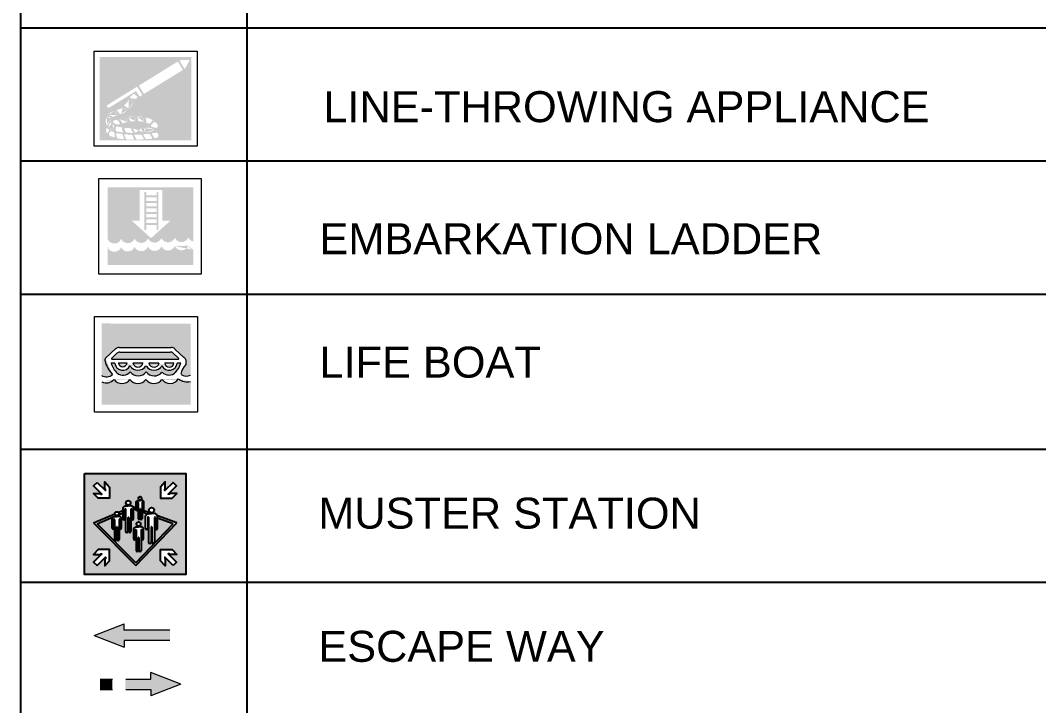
# Model space of a CAD drawing. Header units: millimetres. Extents: x 275 to 18701, y 84 to 132086.
# Drawn here: x 275 to 11748, y 16692 to 24415 of the extents above; entities that cross this region are included whole.
import ezdxf

# ---------------------------------------------------------------- set-up
doc = ezdxf.new("R2010")
doc.units = ezdxf.units.MM
doc.layers.add('LSA', color=74, linetype='Continuous')
doc.styles.add('arial', font='arial.ttf')

# ---------------------------------------------------------------- blocks, each defined once
blk = doc.blocks.new('MUSTER STATION')
at = {"layer": 'LSA'}
h = blk.add_hatch(color=256, dxfattribs=at)
h.dxf.hatch_style = 1
h.paths.add_polyline_path([(-1512, -98), (-91, -98), (-91, 1323), (-1512, 1323), (-1512, -98)], is_closed=False)
h.paths.add_polyline_path([(-221, 1147), (-335, 1031), (-320, 1031), (-320, 1040), (-216, 1040), (-283, 973), (-444, 973), (-444, 1130), (-378, 1202), (-378, 1102), (-384, 1102), (-384, 1081), (-268, 1196), (-221, 1147)], is_closed=False, flags=16)
h.paths.add_polyline_path([(-1219, 1081), (-1219, 1102), (-1226, 1102), (-1226, 1202), (-1160, 1130), (-1160, 973), (-1320, 973), (-1387, 1040), (-1284, 1040), (-1284, 1031), (-1269, 1031), (-1383, 1147), (-1336, 1196), (-1219, 1081)], is_closed=False, flags=16)
h.paths.add_polyline_path([(-384, 144), (-384, 123), (-378, 123), (-378, 23), (-444, 94), (-444, 252), (-283, 252), (-216, 185), (-320, 185), (-320, 194), (-335, 194), (-221, 78), (-268, 29), (-384, 144)], is_closed=False, flags=16)
h.paths.add_polyline_path([(-1383, 78), (-1269, 194), (-1284, 194), (-1284, 185), (-1387, 185), (-1320, 252), (-1160, 252), (-1160, 94), (-1226, 23), (-1226, 123), (-1219, 123), (-1219, 144), (-1336, 29), (-1383, 78)], is_closed=False, flags=16)
h.paths.add_polyline_path([(-708, 973, 1), (-754, 973, 1), (-708, 973, 1)], is_closed=False, flags=16)
h.paths.add_polyline_path([(-534, 806, 1), (-606, 806, 1), (-534, 806, 1)], is_closed=False, flags=16)
h.paths.add_polyline_path([(-864, 909, 1), (-929, 909, 1), (-864, 909, 1)], is_closed=False, flags=16)
edge = h.paths.add_edge_path(flags=16)
edge.add_line((-971, 803), (-971, 840))
edge.add_spline(control_points=[(-971, 840), (-969, 843), (-965, 850), (-954, 858), (-944, 866), (-936, 867), (-933, 867)], knot_values=[0, 0, 0, 0, 7.920777, 17.1125, 29.560055, 34.875342, 34.875342, 34.875342, 34.875342], degree=3, periodic=0)
edge.add_line((-933, 867), (-860, 867))
edge.add_spline(control_points=[(-860, 867), (-858, 867), (-850, 866), (-841, 860), (-834, 855), (-832, 853)], knot_values=[12.069085, 12.069085, 12.069085, 12.069085, 17.384371, 29.831926, 34.875342, 34.875342, 34.875342, 34.875342], degree=3, periodic=0)
edge.add_line((-832, 853), (-784, 835))
edge.add_line((-784, 835), (-784, 923))
edge.add_spline(control_points=[(-784, 923), (-783, 926), (-780, 931), (-772, 937), (-764, 942), (-759, 943), (-757, 943)], knot_values=[0, 0, 0, 0, 7.920777, 17.1125, 29.560055, 34.875342, 34.875342, 34.875342, 34.875342], degree=3, periodic=0)
edge.add_line((-757, 943), (-705, 943))
edge.add_spline(control_points=[(-705, 943), (-703, 943), (-697, 942), (-690, 937), (-682, 931), (-679, 926), (-678, 923)], knot_values=[0, 0, 0, 0, 5.315287, 17.762842, 26.954565, 34.875342, 34.875342, 34.875342, 34.875342], degree=3, periodic=0)
edge.add_line((-678, 923), (-678, 811))
edge.add_arc((-687, 811), 9.5, 180, 360, ccw=False)
edge.add_line((-697, 811), (-697, 909))
edge.add_arc((-700, 909), 3.59, 0, 180)
edge.add_line((-704, 909), (-704, 806))
edge.add_line((-704, 806), (-574, 758))
edge.add_line((-574, 758), (-529, 758))
edge.add_spline(control_points=[(-529, 758), (-526, 758), (-517, 757), (-505, 748), (-493, 739), (-488, 731), (-486, 728)], knot_values=[0, 0, 0, 0, 5.315287, 17.762842, 26.954565, 34.875342, 34.875342, 34.875342, 34.875342], degree=3, periodic=0)
edge.add_line((-486, 728), (-486, 726))
edge.add_line((-486, 726), (-215, 626))
edge.add_line((-215, 626), (-790, 29))
edge.add_line((-790, 29), (-1385, 627))
edge.add_line((-1385, 627), (-1086, 754))
edge.add_arc((-1058, 756), 28.9, 41.5647, 184.5506, ccw=False)
edge.add_line((-1036, 776), (-971, 803))
edge = h.paths.add_edge_path(flags=0)
edge.add_line((-822, 820), (-822, 683))
edge.add_arc((-836, 683), 13.3, 180, 360, ccw=False)
edge.add_line((-849, 683), (-849, 819))
edge.add_arc((-854, 819), 5.02, 0, 180)
edge.add_line((-859, 819), (-859, 507))
edge.add_arc((-875, 507), 16.2, 180, 360, ccw=False)
edge.add_line((-891, 507), (-891, 702))
edge.add_line((-891, 702), (-902, 702))
edge.add_line((-902, 702), (-902, 507))
edge.add_arc((-918, 507), 16.2, 180, 360, ccw=False)
edge.add_line((-934, 507), (-934, 787))
edge.add_line((-934, 787), (-944, 783))
edge.add_line((-944, 783), (-944, 683))
edge.add_arc((-958, 683), 13.3, 180, 360, ccw=False)
edge.add_line((-971, 683), (-971, 771))
edge.add_line((-971, 771), (-1031, 745))
edge.add_arc((-1058, 756), 28.9, 249.8979, 337.0806, ccw=False)
edge.add_line((-1068, 729), (-1094, 718))
edge.add_spline(control_points=[(-1094, 718), (-1093, 718), (-1091, 718), (-1090, 718)], knot_values=[32.197245, 32.197245, 32.197245, 32.197245, 34.875342, 34.875342, 34.875342, 34.875342], degree=3, periodic=0)
edge.add_line((-1090, 718), (-1025, 718))
edge.add_spline(control_points=[(-1025, 718), (-1023, 718), (-1015, 717), (-1006, 711), (-996, 703), (-992, 697), (-991, 694)], knot_values=[0, 0, 0, 0, 5.315287, 17.762842, 26.954565, 34.875342, 34.875342, 34.875342, 34.875342], degree=3, periodic=0)
edge.add_line((-991, 694), (-991, 553))
edge.add_arc((-1003, 553), 12, 180, 360, ccw=False)
edge.add_line((-1015, 553), (-1015, 675))
edge.add_arc((-1019, 675), 4.51, 0, 180)
edge.add_line((-1024, 675), (-1024, 395))
edge.add_arc((-1038, 395), 14.5, 180, 360, ccw=False)
edge.add_line((-1053, 395), (-1053, 570))
edge.add_line((-1053, 570), (-1062, 570))
edge.add_line((-1062, 570), (-1062, 395))
edge.add_arc((-1077, 395), 14.5, 180, 360, ccw=False)
edge.add_line((-1091, 395), (-1091, 675))
edge.add_arc((-1096, 675), 4.51, 0, 180)
edge.add_line((-1101, 675), (-1101, 553))
edge.add_arc((-1112, 553), 12, 180, 360, ccw=False)
edge.add_line((-1124, 553), (-1124, 694))
edge.add_spline(control_points=[(-1124, 694), (-1123, 697), (-1119, 703), (-1113, 708), (-1109, 711), (-1108, 712)], knot_values=[0, 0, 0, 0, 7.920777, 17.1125, 19.83814, 19.83814, 19.83814, 19.83814], degree=3, periodic=0)
edge.add_line((-1108, 712), (-1336, 612))
edge.add_line((-1336, 612), (-790, 67))
edge.add_line((-790, 67), (-266, 612))
edge.add_line((-266, 612), (-486, 694))
edge.add_line((-486, 694), (-486, 551))
edge.add_arc((-501, 551), 14.9, 180, 360, ccw=False)
edge.add_line((-516, 551), (-516, 704))
edge.add_arc((-522, 704), 5.64, 0, 180)
edge.add_line((-527, 704), (-527, 354))
edge.add_arc((-545, 354), 18.2, 180, 360, ccw=False)
edge.add_line((-564, 354), (-564, 573))
edge.add_line((-564, 573), (-576, 573))
edge.add_line((-576, 573), (-576, 354))
edge.add_arc((-594, 354), 18.2, 180, 360, ccw=False)
edge.add_line((-612, 354), (-612, 704))
edge.add_arc((-618, 704), 5.64, 0, 180)
edge.add_line((-623, 704), (-623, 551))
edge.add_arc((-638, 551), 14.9, 180, 360, ccw=False)
edge.add_line((-653, 551), (-653, 728))
edge.add_spline(control_points=[(-653, 728), (-651, 731), (-647, 739), (-639, 745), (-634, 749), (-633, 749)], knot_values=[0, 0, 0, 0, 7.920777, 17.1125, 19.171372, 19.171372, 19.171372, 19.171372], degree=3, periodic=0)
edge.add_line((-633, 749), (-704, 776))
edge.add_line((-704, 776), (-704, 686))
edge.add_arc((-715, 686), 11.6, 180, 360, ccw=False)
edge.add_line((-727, 686), (-727, 825))
edge.add_line((-727, 825), (-735, 825))
edge.add_line((-735, 825), (-735, 686))
edge.add_arc((-746, 686), 11.6, 180, 360, ccw=False)
edge.add_line((-758, 686), (-758, 796))
edge.add_line((-758, 796), (-822, 820))
edge = h.paths.add_edge_path(flags=0)
edge.add_arc((-809, 404), 12.2, 180, 360, ccw=False)
edge.add_line((-821, 404), (-821, 548))
edge.add_spline(control_points=[(-821, 548), (-819, 551), (-816, 558), (-806, 566), (-796, 572), (-788, 573), (-786, 573)], knot_values=[0, 0, 0, 0, 7.920777, 17.1125, 29.560055, 34.875342, 34.875342, 34.875342, 34.875342], degree=3, periodic=0)
edge.add_line((-786, 573), (-719, 573))
edge.add_spline(control_points=[(-719, 573), (-717, 573), (-709, 572), (-700, 566), (-690, 558), (-686, 551), (-684, 548)], knot_values=[0, 0, 0, 0, 5.315287, 17.762842, 26.954565, 34.875342, 34.875342, 34.875342, 34.875342], degree=3, periodic=0)
edge.add_line((-684, 548), (-684, 404))
edge.add_arc((-696, 404), 12.2, 180, 360, ccw=False)
edge.add_line((-709, 404), (-709, 529))
edge.add_arc((-713, 529), 4.62, 0, 180)
edge.add_line((-718, 529), (-718, 242))
edge.add_arc((-733, 242), 14.9, 180, 360, ccw=False)
edge.add_line((-748, 242), (-748, 422))
edge.add_line((-748, 422), (-758, 422))
edge.add_line((-758, 422), (-758, 242))
edge.add_arc((-772, 242), 14.9, 180, 360, ccw=False)
edge.add_line((-787, 242), (-787, 529))
edge.add_arc((-792, 529), 4.62, 0, 180)
edge.add_line((-797, 529), (-797, 404))
h.paths.add_polyline_path([(-723, 612, 1), (-782, 612, 1), (-723, 612, 1)], is_closed=False, flags=0)
edge = h.paths.add_edge_path(flags=0)
edge.add_arc((-761, 909), 3.59, 360, 180, ccw=False)
edge.add_line((-758, 909), (-758, 686))
edge.add_arc((-746, 686), 11.6, 180, 0)
edge.add_line((-735, 686), (-735, 825))
edge.add_line((-735, 825), (-727, 825))
edge.add_line((-727, 825), (-727, 686))
edge.add_arc((-715, 686), 11.6, 180, 0)
edge.add_line((-704, 686), (-704, 776))
edge.add_line((-704, 776), (-633, 749))
edge.add_spline(control_points=[(-633, 749), (-634, 749), (-639, 745), (-647, 739), (-651, 731), (-653, 728)], knot_values=[0, 0, 0, 0, 2.058872, 11.250595, 19.171372, 19.171372, 19.171372, 19.171372], degree=3, periodic=0)
edge.add_line((-653, 728), (-653, 551))
edge.add_arc((-638, 551), 14.9, 180, 0)
edge.add_line((-623, 551), (-623, 704))
edge.add_arc((-618, 704), 5.64, 360, 180, ccw=False)
edge.add_line((-612, 704), (-612, 354))
edge.add_arc((-594, 354), 18.2, 180, 0)
edge.add_line((-576, 354), (-576, 573))
edge.add_line((-576, 573), (-564, 573))
edge.add_line((-564, 573), (-564, 354))
edge.add_arc((-545, 354), 18.2, 180, 0)
edge.add_line((-527, 354), (-527, 704))
edge.add_arc((-522, 704), 5.64, 360, 180, ccw=False)
edge.add_line((-516, 704), (-516, 551))
edge.add_arc((-501, 551), 14.9, 180, 0)
edge.add_line((-486, 551), (-486, 694))
edge.add_line((-486, 694), (-266, 612))
edge.add_line((-266, 612), (-790, 67))
edge.add_line((-790, 67), (-1336, 612))
edge.add_line((-1336, 612), (-1108, 712))
edge.add_spline(control_points=[(-1108, 712), (-1104, 714), (-1100, 717), (-1095, 718), (-1094, 718)], knot_values=[19.83814, 19.83814, 19.83814, 19.83814, 29.560055, 32.197245, 32.197245, 32.197245, 32.197245], degree=3, periodic=0)
edge.add_line((-1094, 718), (-1068, 729))
edge.add_arc((-1058, 756), 28.9, 337.0806, 249.8979, ccw=False)
edge.add_line((-1031, 745), (-971, 771))
edge.add_line((-971, 771), (-971, 683))
edge.add_arc((-958, 683), 13.3, 180, 0)
edge.add_line((-944, 683), (-944, 819))
edge.add_arc((-939, 819), 5.02, 360, 180, ccw=False)
edge.add_line((-934, 819), (-934, 507))
edge.add_arc((-918, 507), 16.2, 180, 0)
edge.add_line((-902, 507), (-902, 702))
edge.add_line((-902, 702), (-891, 702))
edge.add_line((-891, 702), (-891, 507))
edge.add_arc((-875, 507), 16.2, 180, 0)
edge.add_line((-859, 507), (-859, 819))
edge.add_arc((-854, 819), 5.02, 360, 180, ccw=False)
edge.add_line((-849, 819), (-849, 683))
edge.add_arc((-836, 683), 13.3, 180, 0)
edge.add_line((-822, 683), (-822, 820))
edge.add_line((-822, 820), (-774, 802))
edge.add_arc((-774, 811), 9.5, 274.3972, 360)
edge.add_line((-765, 811), (-765, 909))
h = blk.add_hatch(color=7, dxfattribs=at)
h.dxf.hatch_style = 1
h.paths.add_polyline_path([(-758, 826), (-758, 909, 1), (-765, 909), (-765, 828), (-758, 826)], is_closed=False)
h = blk.add_hatch(color=256, dxfattribs=at)
h.dxf.hatch_style = 1
edge = h.paths.add_edge_path()
edge.add_arc((-958, 683), 13.3, 180, 360, ccw=False)
edge.add_line((-971, 683), (-971, 771))
edge.add_line((-971, 771), (-1031, 745))
edge.add_arc((-1058, 756), 28.9, 249.8979, 337.0806, ccw=False)
edge.add_line((-1068, 729), (-1094, 718))
edge.add_spline(control_points=[(-1094, 718), (-1093, 718), (-1091, 718), (-1090, 718)], knot_values=[32.197245, 32.197245, 32.197245, 32.197245, 34.875342, 34.875342, 34.875342, 34.875342], degree=3, periodic=0)
edge.add_line((-1090, 718), (-1025, 718))
edge.add_spline(control_points=[(-1025, 718), (-1023, 718), (-1015, 717), (-1006, 711), (-996, 703), (-992, 697), (-991, 694)], knot_values=[0, 0, 0, 0, 5.315287, 17.762842, 26.954565, 34.875342, 34.875342, 34.875342, 34.875342], degree=3, periodic=0)
edge.add_line((-991, 694), (-991, 553))
edge.add_arc((-1003, 553), 12, 180, 360, ccw=False)
edge.add_line((-1015, 553), (-1015, 675))
edge.add_arc((-1019, 675), 4.51, 0, 180)
edge.add_line((-1024, 675), (-1024, 395))
edge.add_arc((-1038, 395), 14.5, 180, 360, ccw=False)
edge.add_line((-1053, 395), (-1053, 570))
edge.add_line((-1053, 570), (-1062, 570))
edge.add_line((-1062, 570), (-1062, 395))
edge.add_arc((-1077, 395), 14.5, 180, 360, ccw=False)
edge.add_line((-1091, 395), (-1091, 675))
edge.add_arc((-1096, 675), 4.51, 0, 180)
edge.add_line((-1101, 675), (-1101, 553))
edge.add_arc((-1112, 553), 12, 180, 360, ccw=False)
edge.add_line((-1124, 553), (-1124, 694))
edge.add_spline(control_points=[(-1124, 694), (-1123, 697), (-1119, 703), (-1113, 708), (-1109, 711), (-1108, 712)], knot_values=[0, 0, 0, 0, 7.920777, 17.1125, 19.83814, 19.83814, 19.83814, 19.83814], degree=3, periodic=0)
edge.add_line((-1108, 712), (-1336, 612))
edge.add_line((-1336, 612), (-790, 67))
edge.add_line((-790, 67), (-266, 612))
edge.add_line((-266, 612), (-486, 694))
edge.add_line((-486, 694), (-486, 551))
edge.add_arc((-501, 551), 14.9, 180, 360, ccw=False)
edge.add_line((-516, 551), (-516, 704))
edge.add_arc((-522, 704), 5.64, 0, 180)
edge.add_line((-527, 704), (-527, 354))
edge.add_arc((-545, 354), 18.2, 180, 360, ccw=False)
edge.add_line((-564, 354), (-564, 573))
edge.add_line((-564, 573), (-576, 573))
edge.add_line((-576, 573), (-576, 354))
edge.add_arc((-594, 354), 18.2, 180, 360, ccw=False)
edge.add_line((-612, 354), (-612, 704))
edge.add_arc((-618, 704), 5.64, 0, 180)
edge.add_line((-623, 704), (-623, 551))
edge.add_arc((-638, 551), 14.9, 180, 360, ccw=False)
edge.add_line((-653, 551), (-653, 728))
edge.add_spline(control_points=[(-653, 728), (-651, 731), (-647, 739), (-639, 745), (-634, 749), (-633, 749)], knot_values=[0, 0, 0, 0, 7.920777, 17.1125, 19.171372, 19.171372, 19.171372, 19.171372], degree=3, periodic=0)
edge.add_line((-633, 749), (-704, 776))
edge.add_line((-704, 776), (-704, 686))
edge.add_arc((-715, 686), 11.6, 180, 360, ccw=False)
edge.add_line((-727, 686), (-727, 825))
edge.add_line((-727, 825), (-735, 825))
edge.add_line((-735, 825), (-735, 686))
edge.add_arc((-746, 686), 11.6, 180, 360, ccw=False)
edge.add_line((-758, 686), (-758, 796))
edge.add_line((-758, 796), (-774, 802))
edge.add_arc((-774, 811), 9.5, 224.5352, 274.3972, ccw=False)
edge.add_line((-781, 805), (-822, 820))
edge.add_line((-822, 820), (-822, 683))
edge.add_arc((-836, 683), 13.3, 180, 360, ccw=False)
edge.add_line((-849, 683), (-849, 819))
edge.add_arc((-854, 819), 5.02, 0, 180)
edge.add_line((-859, 819), (-859, 507))
edge.add_arc((-875, 507), 16.2, 180, 360, ccw=False)
edge.add_line((-891, 507), (-891, 702))
edge.add_line((-891, 702), (-902, 702))
edge.add_line((-902, 702), (-902, 507))
edge.add_arc((-918, 507), 16.2, 180, 360, ccw=False)
edge.add_line((-934, 507), (-934, 787))
edge.add_line((-934, 787), (-944, 783))
edge.add_line((-944, 783), (-944, 683))
edge = h.paths.add_edge_path(flags=16)
edge.add_line((-797, 529), (-797, 404))
edge.add_arc((-809, 404), 12.2, 180, 360, ccw=False)
edge.add_line((-821, 404), (-821, 548))
edge.add_spline(control_points=[(-821, 548), (-819, 551), (-816, 558), (-806, 566), (-796, 572), (-788, 573), (-786, 573)], knot_values=[0, 0, 0, 0, 7.920777, 17.1125, 29.560055, 34.875342, 34.875342, 34.875342, 34.875342], degree=3, periodic=0)
edge.add_line((-786, 573), (-719, 573))
edge.add_spline(control_points=[(-719, 573), (-717, 573), (-709, 572), (-700, 566), (-690, 558), (-686, 551), (-684, 548)], knot_values=[0, 0, 0, 0, 5.315287, 17.762842, 26.954565, 34.875342, 34.875342, 34.875342, 34.875342], degree=3, periodic=0)
edge.add_line((-684, 548), (-684, 404))
edge.add_arc((-696, 404), 12.2, 180, 360, ccw=False)
edge.add_line((-709, 404), (-709, 529))
edge.add_arc((-713, 529), 4.62, 0, 180)
edge.add_line((-718, 529), (-718, 242))
edge.add_arc((-733, 242), 14.9, 180, 360, ccw=False)
edge.add_line((-748, 242), (-748, 422))
edge.add_line((-748, 422), (-758, 422))
edge.add_line((-758, 422), (-758, 242))
edge.add_arc((-772, 242), 14.9, 180, 360, ccw=False)
edge.add_line((-787, 242), (-787, 529))
edge.add_arc((-792, 529), 4.62, 0, 180)
h.paths.add_polyline_path([(-723, 612, 1), (-782, 612, 1), (-723, 612, 1)], is_closed=False, flags=16)
h = blk.add_hatch(color=7, dxfattribs=at)
h.dxf.hatch_style = 1
h.paths.add_polyline_path([(-944, 819), (-944, 815), (-934, 819), (-934, 819, 1), (-944, 819)], is_closed=False)
at = {"layer": 'LSA', "color": 7}
for p, q in [((-933, 867), (-897, 867)), ((-860, 867), (-897, 867)), ((-784, 811), (-784, 923)), ((-765, 909), (-765, 811)), ((-758, 909), (-758, 686)), ((-757, 943), (-731, 943)), ((-705, 943), (-731, 943)), ((-704, 909), (-704, 686)), ((-697, 909), (-697, 811)), ((-678, 811), (-678, 923)), ((-1385, 627), (-1086, 754)), ((-1094, 718), (-1068, 729)), ((-1090, 718), (-1058, 718)), ((-1025, 718), (-1058, 718)), ((-1036, 776), (-971, 803)), ((-1031, 745), (-971, 771)), ((-971, 683), (-971, 840)), ((-944, 819), (-944, 683)), ((-944, 815), (-934, 819)), ((-944, 783), (-934, 787)), ((-934, 819), (-934, 507)), ((-859, 819), (-859, 507)), ((-849, 819), (-849, 683)), ((-784, 835), (-832, 853)), ((-822, 683), (-822, 840)), ((-758, 796), (-822, 820)), ((-758, 826), (-765, 828)), ((-735, 825), (-735, 686)), ((-735, 825), (-731, 825)), ((-727, 825), (-731, 825)), ((-727, 825), (-727, 686)), ((-574, 758), (-704, 806)), ((-633, 749), (-704, 776)), ((-653, 551), (-653, 728)), ((-611, 758), (-570, 758)), ((-529, 758), (-570, 758)), ((-486, 551), (-486, 728)), ((-215, 626), (-486, 726)), ((-1385, 627), (-790, 29)), ((-1336, 612), (-1108, 712)), ((-1124, 553), (-1124, 694)), ((-1101, 675), (-1101, 553)), ((-1091, 675), (-1091, 395)), ((-1024, 675), (-1024, 395)), ((-1015, 675), (-1015, 553)), ((-991, 553), (-991, 694)), ((-902, 702), (-902, 507)), ((-902, 702), (-897, 702)), ((-891, 702), (-897, 702)), ((-891, 702), (-891, 507)), ((-790, 29), (-215, 626)), ((-790, 67), (-266, 612)), ((-786, 573), (-753, 573)), ((-719, 573), (-753, 573)), ((-623, 704), (-623, 551)), ((-612, 704), (-612, 354)), ((-576, 573), (-576, 354)), ((-576, 573), (-570, 573)), ((-564, 573), (-570, 573)), ((-564, 573), (-564, 354)), ((-527, 704), (-527, 354)), ((-516, 704), (-516, 551)), ((-266, 612), (-486, 694)), ((-1062, 570), (-1062, 395)), ((-1062, 570), (-1058, 570)), ((-1053, 570), (-1058, 570)), ((-1053, 570), (-1053, 395)), ((-821, 404), (-821, 548)), ((-797, 529), (-797, 404)), ((-787, 529), (-787, 242)), ((-718, 529), (-718, 242)), ((-709, 529), (-709, 404)), ((-684, 404), (-684, 548)), ((-758, 422), (-758, 242)), ((-758, 422), (-753, 422)), ((-748, 422), (-753, 422)), ((-748, 422), (-748, 242))]:
    blk.add_line(p, q, dxfattribs=at)
for points in [[(-1512, 1323), (-91, 1323), (-91, -98), (-1512, -98)], [(-1336, 1196), (-1219, 1081), (-1219, 1102), (-1226, 1102), (-1226, 1202), (-1160, 1130), (-1160, 973), (-1320, 973), (-1387, 1040), (-1284, 1040), (-1284, 1031), (-1269, 1031), (-1383, 1147)], [(-268, 1196), (-384, 1081), (-384, 1102), (-378, 1102), (-378, 1202), (-444, 1130), (-444, 973), (-283, 973), (-216, 1040), (-320, 1040), (-320, 1031), (-335, 1031), (-221, 1147)], [(-1336, 29), (-1219, 144), (-1219, 123), (-1226, 123), (-1226, 23), (-1160, 94), (-1160, 252), (-1320, 252), (-1387, 185), (-1284, 185), (-1284, 194), (-1269, 194), (-1383, 78)], [(-268, 29), (-384, 144), (-384, 123), (-378, 123), (-378, 23), (-444, 94), (-444, 252), (-283, 252), (-216, 185), (-320, 185), (-320, 194), (-335, 194), (-221, 78)]]:
    blk.add_lwpolyline(points, close=True, dxfattribs=at)
blk.add_lwpolyline([(-790, 67), (-1336, 612)], dxfattribs=at)
for centre, radius in [((-897, 909), 32.2), ((-731, 973), 23), ((-1058, 756), 28.9), ((-570, 806), 36.1), ((-753, 612), 29.6)]:
    blk.add_circle(centre, radius, dxfattribs=at)
for centre, radius, start, end in [((-761, 909), 3.59, 0, 180), ((-700, 909), 3.59, 0, 180), ((-939, 819), 5.02, 0, 180), ((-854, 819), 5.02, 0, 180), ((-774, 811), 9.5, 180, 0), ((-687, 811), 9.5, 180, 0), ((-1096, 675), 4.51, 0, 180), ((-1019, 675), 4.51, 0, 180), ((-958, 683), 13.3, 180, 0), ((-836, 683), 13.3, 180, 0), ((-746, 686), 11.6, 180, 0), ((-715, 686), 11.6, 180, 0), ((-618, 704), 5.64, 0, 180), ((-522, 704), 5.64, 0, 180), ((-1112, 553), 12, 180, 0), ((-1003, 553), 12, 180, 0), ((-918, 507), 16.2, 180, 0), ((-875, 507), 16.2, 180, 0), ((-792, 529), 4.62, 0, 180), ((-713, 529), 4.62, 0, 180), ((-638, 551), 14.9, 180, 0), ((-501, 551), 14.9, 180, 0), ((-1077, 395), 14.5, 180, 0), ((-1038, 395), 14.5, 180, 0), ((-809, 404), 12.2, 180, 0), ((-696, 404), 12.2, 180, 0), ((-594, 354), 18.2, 180, 0), ((-545, 354), 18.2, 180, 0), ((-772, 242), 14.9, 180, 0), ((-733, 242), 14.9, 180, 0)]:
    blk.add_arc(centre, radius, start, end, dxfattribs=at)
for points in [[(-971, 840), (-969, 843), (-965, 850), (-954, 858), (-944, 866), (-936, 867), (-933, 867)], [(-822, 840), (-824, 843), (-828, 850), (-839, 858), (-850, 866), (-858, 867), (-860, 867)], [(-784, 923), (-783, 926), (-780, 931), (-772, 937), (-764, 942), (-759, 943), (-757, 943)], [(-678, 923), (-679, 926), (-682, 931), (-690, 937), (-697, 942), (-703, 943), (-705, 943)], [(-1124, 694), (-1123, 697), (-1119, 703), (-1109, 711), (-1100, 717), (-1093, 718), (-1090, 718)], [(-991, 694), (-992, 697), (-996, 703), (-1006, 711), (-1015, 717), (-1023, 718), (-1025, 718)], [(-653, 728), (-651, 731), (-647, 739), (-635, 748), (-623, 757), (-613, 758), (-611, 758)], [(-486, 728), (-488, 731), (-493, 739), (-505, 748), (-517, 757), (-526, 758), (-529, 758)], [(-821, 548), (-819, 551), (-816, 558), (-806, 566), (-796, 572), (-788, 573), (-786, 573)], [(-684, 548), (-686, 551), (-690, 558), (-700, 566), (-709, 572), (-717, 573), (-719, 573)]]:
    blk.add_open_spline(points, degree=3, knots=[0, 0, 0, 0, 7.920777, 17.1125, 29.560055, 34.875342, 34.875342, 34.875342, 34.875342], dxfattribs=at)
blk = doc.blocks.new('ESCAPE ROUTE')
at = {"layer": 'LSA'}
blk.add_hatch(color=256, dxfattribs=at).paths.add_polyline_path([(-412, 92.8), (-412, 152.1), (-682.6, 46.4), (-412, -59.3), (-412, 0), (-0.9, 0), (-0.9, 92.8), (-412, 92.8)])
at = {"lineweight": 5}
for p, q in [((-682.6, 46.4), (-412, 152.1)), ((-682.6, 46.4), (-412, -59.3)), ((-412, 0), (-412, -59.3))]:
    blk.add_line(p, q, dxfattribs=at)
at = {"color": 7, "lineweight": 5}
blk.add_line((-412, 92.8), (-412, 152.1), dxfattribs=at)
at = {"layer": 'LSA', "color": 7, "lineweight": 5}
for p, q in [((-0.9, 92.8), (-412, 92.8)), ((-0.9, 0), (-412, 0))]:
    blk.add_line(p, q, dxfattribs=at)
blk = doc.blocks.new('secescape')
at = {"layer": 'LSA'}
for points in [[(139, 116), (139, 0), (0, 0), (0, 116), (139, 116)], [(570, 116), (570, 191), (909, 58), (570, -74), (570, 0), (285, 0), (285, 116), (570, 116)]]:
    blk.add_hatch(color=256, dxfattribs=at).paths.add_polyline_path(points, is_closed=False)
at = {"color": 7, "lineweight": 5}
blk.add_line((570, 116), (570, 191), dxfattribs=at)
at = {"lineweight": 5}
for p, q in [((909, 58), (570, 191)), ((909, 58), (570, -74)), ((570, 0), (570, -74))]:
    blk.add_line(p, q, dxfattribs=at)
at = {"layer": 'LSA', "color": 7, "lineweight": 5}
for p, q in [((0, 116), (139, 116)), ((289, 116), (570, 116)), ((0, 0), (139, 0)), ((289, 0), (570, 0))]:
    blk.add_line(p, q, dxfattribs=at)
blk = doc.blocks.new('rhej')
at = {"layer": 'LSA', "lineweight": 5}
h = blk.add_hatch(color=256, dxfattribs=at)
h.paths.add_polyline_path([(1734, 1520), (-261, 1520), (-261, -300), (1734, -300), (1734, 1520)])
edge = h.paths.add_edge_path(flags=16)
edge.add_ellipse((706, 728), major_axis=(0, -11), ratio=1, start_angle=-58.271, end_angle=31.729, ccw=False)
edge.add_line((697, 722), (596, 886))
edge.add_ellipse((605, 891), major_axis=(0, -11), ratio=1, start_angle=211.729, end_angle=301.729, ccw=False)
edge.add_line((600, 901), (1430, 1414))
edge.add_ellipse((1436, 1405), major_axis=(0, 11), ratio=1, start_angle=-58.271, end_angle=31.729, ccw=False)
edge.add_line((1445, 1411), (1546, 1248))
edge.add_ellipse((1536, 1242), major_axis=(0, 12), ratio=1, start_angle=211.729, end_angle=301.729, ccw=False)
edge.add_line((1542, 1232), (712, 719))
h.paths.add_polyline_path([(984, 73), (1008, 14), (995, -9), (978, -30), (853, 2), (857, 29), (892, 69), (926, 109), (984, 73)], flags=16)
edge = h.paths.add_edge_path(flags=16)
edge.add_line((895, 137), (859, 102))
edge.add_line((859, 102), (831, 62))
edge.add_line((831, 62), (792, 79))
edge.add_line((792, 79), (749, 86))
edge.add_ellipse((532, 116), major_axis=(0, -219), ratio=1, start_angle=82.0342, end_angle=111.4737)
edge.add_line((736, 196), (821, 182))
edge.add_line((821, 182), (895, 137))
edge = h.paths.add_edge_path(flags=16)
edge.add_line((657, 685), (618, 661))
edge.add_ellipse((611, 671), major_axis=(0, -12), ratio=1, start_angle=-63.1806, end_angle=31.729, ccw=False)
edge.add_line((601, 666), (537, 768))
edge.add_ellipse((528, 762), major_axis=(0, 11), ratio=1, start_angle=301.7709, end_angle=391.729)
edge.add_line((522, 772), (-64, 409))
edge.add_ellipse((-59, 453), major_axis=(0, -44.5), ratio=1, start_angle=250.33, end_angle=353.1281, ccw=False)
edge.add_line((-101, 468), (544, 867))
edge.add_ellipse((550, 857), major_axis=(0, 12), ratio=1, start_angle=-58.271, end_angle=31.729, ccw=False)
edge.add_line((560, 863), (660, 701))
edge.add_ellipse((650, 695), major_axis=(0, 12), ratio=1, start_angle=211.729, end_angle=301.729, ccw=False)
edge = h.paths.add_edge_path(flags=16)
edge.add_line((1582, 1271), (1482, 1432))
edge.add_ellipse((1492, 1438), major_axis=(0, -12), ratio=1, start_angle=181.729, end_angle=301.729, ccw=False)
edge.add_line((1492, 1450), (1681, 1456))
edge.add_ellipse((1682, 1444), major_axis=(0, 12), ratio=1, start_angle=-118.271, end_angle=1.729, ccw=False)
edge.add_line((1692, 1438), (1602, 1271))
edge.add_ellipse((1592, 1277), major_axis=(0, -12), ratio=1, start_angle=-58.271, end_angle=61.729, ccw=False)
edge = h.paths.add_edge_path(flags=16)
edge.add_ellipse((759, 160), major_axis=(0, -283), ratio=1, start_angle=-1.3879, end_angle=39.2458, ccw=False)
edge.add_ellipse((781, -52), major_axis=(0, -76), ratio=1, start_angle=255.0085, end_angle=337.9475, ccw=False)
edge.add_line((708, -33), (807, -20))
edge.add_line((807, -20), (938, -59))
edge = h.paths.add_edge_path(flags=16)
edge.add_ellipse((529, 130), major_axis=(0, 174), ratio=1, start_angle=261.6133, end_angle=294.8582, ccw=False)
edge.add_ellipse((389, -1789), major_axis=(0, 1919), ratio=1, start_angle=350.6414, end_angle=354.5294)
edge.add_ellipse((388, 137), major_axis=(0, -185), ratio=1, start_angle=85.0602, end_angle=117.6074)
edge.add_ellipse((594, 38), major_axis=(0, 190), ratio=1, start_angle=-29.4347, end_angle=12.7199, ccw=False)
edge = h.paths.add_edge_path(flags=16)
edge.add_ellipse((982, -146), major_axis=(0, 15.9), ratio=1, start_angle=320.9405, end_angle=365.6599)
edge.add_line((980, -131), (888, -141))
edge.add_line((888, -141), (879, -145))
edge.add_line((879, -145), (874, -157))
edge.add_line((874, -157), (928, -245))
edge.add_ellipse((955, -173), major_axis=(0, -76.3), ratio=1, start_angle=338.9947, end_angle=399.3197)
edge.add_ellipse((946, -189), major_axis=(0, -71.4), ratio=1, start_angle=52.7657, end_angle=122.336)
edge.add_ellipse((946, -189), major_axis=(0, 71.4), ratio=1, start_angle=302.336, end_angle=320.4928)
edge = h.paths.add_edge_path(flags=16)
edge.add_line((553, 626), (517, 605))
edge.add_line((517, 605), (416, 619))
edge.add_ellipse((419, 640), major_axis=(0, -20.9), ratio=1, start_angle=213.1428, end_angle=351.9563, ccw=False)
edge.add_line((408, 657), (471, 708))
edge.add_ellipse((484, 692), major_axis=(0, 20.9), ratio=1, start_angle=-42.8968, end_angle=39.1482, ccw=False)
edge.add_line((498, 707), (553, 657))
edge.add_ellipse((539, 641), major_axis=(0, 20.9), ratio=1, start_angle=225, end_angle=317.1032, ccw=False)
edge = h.paths.add_edge_path(flags=16)
edge.add_ellipse((104, 706), major_axis=(0, -412), ratio=1, start_angle=39.0744, end_angle=67.2036, ccw=False)
edge.add_ellipse((176, 228), major_axis=(0, 246), ratio=1, start_angle=309.9883, end_angle=338.653)
edge.add_ellipse((-227, 967), major_axis=(0, -709), ratio=1, start_angle=44.0093, end_angle=57.866)
edge.add_ellipse((319, 286), major_axis=(0, 308), ratio=1, start_angle=327.5208, end_angle=349.856, ccw=False)
h.paths.add_polyline_path([(833, -165), (877, -239), (879, -255), (865, -264), (745, -272), (691, -187), (691, -172), (704, -164), (825, -156), (833, -165)], flags=16)
edge = h.paths.add_edge_path(flags=16)
edge.add_ellipse((605, -989), major_axis=(0, 1115), ratio=1, start_angle=4.4347, end_angle=10.2168)
edge.add_ellipse((218, 68), major_axis=(0, 194), ratio=1, start_angle=281.7724, end_angle=315.6683)
edge.add_ellipse((451, -3), major_axis=(0, 232), ratio=1, start_angle=-10.784, end_angle=25.0597, ccw=False)
edge.add_ellipse((342, 134), major_axis=(0, 178), ratio=1, start_angle=266.0011, end_angle=300.4714, ccw=False)
edge = h.paths.add_edge_path(flags=16)
edge.add_ellipse((741, -41), major_axis=(0, 95.6), ratio=1, start_angle=84.3015, end_angle=152.7034)
edge.add_ellipse((546, 1181), major_axis=(0, -1315), ratio=1, start_angle=-1.1064, end_angle=6.6036, ccw=False)
edge.add_ellipse((636, -13), major_axis=(0, -168), ratio=1, start_angle=279.0617, end_angle=316.31, ccw=False)
edge.add_ellipse((1827, -27317), major_axis=(0, 27311), ratio=1, start_angle=2.4799, end_angle=2.8476, ccw=False)
h.paths.add_polyline_path([(653, -180), (696, -254), (697, -270), (683, -279), (550, -282), (536, -275), (492, -190), (496, -178), (507, -174), (645, -171), (653, -180)], flags=16)
edge = h.paths.add_edge_path(flags=16)
edge.add_ellipse((192, 437), major_axis=(0, -157), ratio=1, start_angle=5.4372, end_angle=59.6992, ccw=False)
edge.add_ellipse((1068, -2926), major_axis=(0, 3320), ratio=1, start_angle=15.0353, end_angle=15.6481)
edge.add_ellipse((17, 210), major_axis=(0, 168), ratio=1, start_angle=291.2436, end_angle=291.3251, ccw=False)
edge.add_ellipse((17, 210), major_axis=(0, 168), ratio=1, start_angle=291.2436, end_angle=332.0451)
edge.add_ellipse((374, -320), major_axis=(0, 733), ratio=1, start_angle=15.2422, end_angle=22.3471, ccw=False)
edge.add_ellipse((19, 744), major_axis=(0, -392), ratio=1, start_angle=24.5128, end_angle=33.7843)
edge.add_ellipse((163, 210), major_axis=(0, 221), ratio=1, start_angle=311.9254, end_angle=340.5205, ccw=False)
edge = h.paths.add_edge_path(flags=16)
edge.add_ellipse((568, -990), major_axis=(0, 1115), ratio=1, start_angle=11.2874, end_angle=17.521)
edge.add_ellipse((59, 12), major_axis=(0, 183), ratio=1, start_angle=289.3595, end_angle=328.0608)
edge.add_ellipse((526, -1171), major_axis=(0, 1388), ratio=1, start_angle=9.5364, end_angle=15.4448, ccw=False)
edge.add_ellipse((170, 65), major_axis=(0, 184), ratio=1, start_angle=281.9311, end_angle=316.6669, ccw=False)
edge = h.paths.add_edge_path(flags=16)
edge.add_ellipse((435, 556), major_axis=(0, -692), ratio=1, start_angle=350.6551, end_angle=363.0034)
edge.add_ellipse((570, -28), major_axis=(0, -146), ratio=1, start_angle=273.6034, end_angle=317.2269, ccw=False)
edge.add_line((424, -37), (281, -25))
edge.add_ellipse((370, -48), major_axis=(0, 91.5), ratio=1, start_angle=75.0124, end_angle=148.7458)
h.paths.add_polyline_path([(449, -185), (466, -223), (486, -259), (486, -275), (472, -283), (400, -281), (320, -280), (290, -232), (273, -181), (277, -170), (289, -165), (363, -172), (442, -175), (449, -185)], flags=16)
edge = h.paths.add_edge_path(flags=16)
edge.add_ellipse((430, -644), major_axis=(0, 948), ratio=1, start_angle=17.9817, end_angle=25.8292)
edge.add_ellipse((-71, 136), major_axis=(0, 114), ratio=1, start_angle=309.7629, end_angle=362.0952)
edge.add_ellipse((98, 138), major_axis=(0, 207), ratio=1, start_angle=13.701, end_angle=57.0231, ccw=False)
edge.add_ellipse((-37, 157), major_axis=(0, 202), ratio=1, start_angle=300.102, end_angle=334.5719, ccw=False)
edge = h.paths.add_edge_path(flags=16)
edge.add_ellipse((329, -53), major_axis=(0, 104), ratio=1, start_angle=71.0217, end_angle=139.3754)
edge.add_line((261, -132), (96, -101))
edge.add_ellipse((200, -47), major_axis=(0, -117), ratio=1, start_angle=243.4262, end_angle=297.3133, ccw=False)
edge.add_line((95, 5), (231, -19))
edge = h.paths.add_edge_path(flags=16)
edge.add_line((181, 56), (126, 45))
edge.add_line((126, 45), (54, 69))
edge.add_line((54, 69), (32, 93))
edge.add_line((32, 93), (26, 126))
edge.add_line((26, 126), (83, 146))
edge.add_line((83, 146), (106, 150))
edge.add_line((106, 150), (109, 150))
edge.add_ellipse((8, -2), major_axis=(0, 183), ratio=1, start_angle=288.5668, end_angle=326.4454, ccw=False)
h.paths.add_polyline_path([(246, -209), (267, -257), (263, -269), (250, -273), (187, -266), (118, -253), (112, -243), (102, -200), (94, -155), (99, -144), (110, -140), (165, -150), (212, -156), (228, -161), (246, -209)], flags=16)
edge = h.paths.add_edge_path(flags=16)
edge.add_ellipse((158, -42), major_axis=(0, 117), ratio=1, start_angle=59.8837, end_angle=117.3638)
edge.add_ellipse((141, 176), major_axis=(0, -285), ratio=1, start_angle=314.2788, end_angle=342.2698, ccw=False)
edge.add_ellipse((25, 6), major_axis=(0, -93.2), ratio=1, start_angle=196.8898, end_angle=288.2635, ccw=False)
edge.add_ellipse((79, 96), major_axis=(0, -80.3), ratio=1, start_angle=270.4937, end_angle=297.8011)
edge.add_line((8, 58), (57, 17))
edge = h.paths.add_edge_path(flags=16)
edge.add_line((-7, 172), (-25, 119))
edge.add_ellipse((-8, 16), major_axis=(0, 104), ratio=1, start_angle=9.8659, end_angle=87.7002)
edge.add_ellipse((69, 108), major_axis=(0, -200), ratio=1, start_angle=236.8437, end_angle=295.8632, ccw=False)
edge.add_ellipse((-86, 127), major_axis=(0, 90.8), ratio=1, start_angle=-60.6362, end_angle=8.1537, ccw=False)
h.paths.add_polyline_path([(55, -133), (68, -216), (63, -227), (52, -232), (-33, -203), (-55, -188), (-63, -165), (-52, -130), (-28, -96), (51, -121), (55, -133)], flags=16)
h.paths.add_polyline_path([(-47, -75), (-70, -103), (-90, -137), (-104, -144), (-120, -131), (-123, -79), (-115, -26), (-47, -75)], flags=16)
at = {"color": 8, "lineweight": 5}
for p, q in [((-387, 1645), (1860, 1645)), ((-387, -425), (-387, 1645)), ((1860, 1645), (1860, -425)), ((1860, -425), (-387, -425))]:
    blk.add_line(p, q, dxfattribs=at)
blk = doc.blocks.new('RHTDJ')
at = {"layer": 'LSA'}
h = blk.add_hatch(color=256, dxfattribs=at)
edge = h.paths.add_edge_path()
edge.add_ellipse((-255, 319), major_axis=(0, -160), ratio=1, start_angle=295.0187, end_angle=427.4454)
edge.add_ellipse((38, 326), major_axis=(0, -160), ratio=1, start_angle=295.0187, end_angle=427.4454)
edge.add_ellipse((331, 332), major_axis=(0, -160), ratio=1, start_angle=295.0187, end_angle=427.4454)
edge.add_ellipse((623, 338), major_axis=(0, -160), ratio=1, start_angle=295.0187, end_angle=427.4454)
edge.add_ellipse((916, 345), major_axis=(0, -160), ratio=1, start_angle=295.0187, end_angle=427.4454)
edge.add_ellipse((1209, 351), major_axis=(0, -160), ratio=1, start_angle=295.0187, end_angle=427.4454)
edge.add_ellipse((1502, 357), major_axis=(0, -160), ratio=1, start_angle=295.0187, end_angle=346.6437)
edge.add_line((1465, 202), (1465, 1385))
edge.add_line((1465, 1385), (-400, 1385))
edge.add_line((-400, 1385), (-400, 252))
h.paths.add_polyline_path([(297, 1325), (793, 1325), (793, 654), (963, 654), (545, 276), (127, 654), (297, 654), (297, 1325)], flags=16)
h.paths.add_polyline_path([(399, 1281), (441, 1281), (441, 1207), (665, 1207), (665, 1281), (707, 1281), (707, 455), (665, 455), (665, 564), (441, 564), (441, 455), (399, 455), (399, 1281)], flags=0)
h.paths.add_polyline_path([(441, 926), (665, 926), (665, 846), (441, 846), (441, 926)], flags=0)
h.paths.add_polyline_path([(441, 804), (665, 804), (665, 727), (441, 727), (441, 804)], flags=0)
h.paths.add_polyline_path([(441, 967), (441, 1044), (665, 1044), (665, 967), (441, 967)], flags=0)
h.paths.add_polyline_path([(441, 686), (665, 686), (665, 606), (441, 606), (441, 686)], flags=0)
h.paths.add_polyline_path([(441, 1086), (441, 1166), (665, 1166), (665, 1086), (441, 1086)], flags=0)
edge = h.paths.add_edge_path()
edge.add_ellipse((-255, 139), major_axis=(0, -160), ratio=1, start_angle=-64.9813, end_angle=67.4454, ccw=False)
edge.add_line((-400, 72), (-400, -307))
edge.add_line((-400, -307), (1465, -307))
edge.add_line((1465, -307), (1465, 22))
edge.add_ellipse((1502, 177), major_axis=(0, -160), ratio=1, start_angle=295.0187, end_angle=346.6437, ccw=False)
edge.add_ellipse((1209, 171), major_axis=(0, -160), ratio=1, start_angle=-64.9813, end_angle=67.4454, ccw=False)
edge.add_ellipse((916, 165), major_axis=(0, -160), ratio=1, start_angle=-64.9813, end_angle=67.4454, ccw=False)
edge.add_ellipse((623, 158), major_axis=(0, -160), ratio=1, start_angle=-64.9813, end_angle=67.4454, ccw=False)
edge.add_ellipse((331, 152), major_axis=(0, -160), ratio=1, start_angle=-64.9813, end_angle=67.4454, ccw=False)
edge.add_ellipse((38, 146), major_axis=(0, -160), ratio=1, start_angle=-64.9813, end_angle=67.4454, ccw=False)
at = {"color": 8, "lineweight": 5, "ltscale": 0.5}
for p, q in [((1648, 1570), (-598, 1570)), ((-598, 1570), (-598, -501)), ((1648, -501), (1648, 1570)), ((-598, -501), (1648, -501))]:
    blk.add_line(p, q, dxfattribs=at)
blk = doc.blocks.new('LIFEBOAT')
at = {"layer": 'LSA', "lineweight": 5, "ltscale": 0.5}
h = blk.add_hatch(color=256, dxfattribs=at)
edge = h.paths.add_edge_path()
edge.add_ellipse((1043, 498), major_axis=(156, 0), ratio=1, start_angle=591.6114, end_angle=645.0413, ccw=False)
edge.add_ellipse((852, 436), major_axis=(112, 0), ratio=1, start_angle=576.9824, end_angle=687.117, ccw=False)
edge.add_ellipse((672, 437), major_axis=(113, 0), ratio=1, start_angle=576.816, end_angle=682.7741, ccw=False)
edge.add_ellipse((491, 436), major_axis=(112, 0), ratio=1, start_angle=576.5703, end_angle=683.4297, ccw=False)
edge.add_ellipse((311, 436), major_axis=(112, 0), ratio=1, start_angle=576.7664, end_angle=683.4297, ccw=False)
edge.add_ellipse((137, 439), major_axis=(109, 0), ratio=1, start_angle=600.3119, end_angle=680.4018, ccw=False)
edge.add_line((83, 344), (83, 85))
edge.add_line((83, 85), (1084, 85))
edge.add_line((1084, 85), (1084, 347))
edge.add_line((1084, 347), (1084, 347))
edge = h.paths.add_edge_path()
edge.add_line((1084, 997), (82, 1000))
edge.add_line((82, 1000), (82, 414))
edge.add_ellipse((135, 502), major_axis=(103, 0), ratio=1, start_angle=238.9181, end_angle=312.2993)
edge.add_ellipse((449, 662), major_axis=(340, 0), ratio=1, start_angle=555.0047, end_angle=583.9275, ccw=False)
edge.add_ellipse((160, 587), major_axis=(41.6, 0), ratio=1, start_angle=508.9509, end_angle=558.099, ccw=False)
edge.add_line((124, 608), (242, 717))
edge.add_ellipse((277, 674), major_axis=(54.8, 0), ratio=1, start_angle=447.3378, end_angle=489.8675, ccw=False)
edge.add_line((279, 729), (865, 729))
edge.add_ellipse((865, 666), major_axis=(63.6, 0), ratio=1, start_angle=406.8905, end_angle=450.1804, ccw=False)
edge.add_line((909, 712), (1009, 618))
edge.add_ellipse((983, 578), major_axis=(48.4, 0), ratio=1, start_angle=373.2974, end_angle=416.5884, ccw=False)
edge.add_line((1030, 589), (1030, 538))
edge.add_ellipse((1174, 399), major_axis=(200, 0), ratio=1, start_angle=136.1671, end_angle=172.028)
edge.add_ellipse((1038, 514), major_axis=(107, 0), ratio=1, start_angle=234.7694, end_angle=295.283)
edge.add_line((1084, 417), (1084, 997))
edge.add_line((1084, 997), (1084, 997))
edge = h.paths.add_edge_path(flags=17)
edge.add_ellipse((859, 635), major_axis=(42.5, 0), ratio=1, start_angle=48.4761, end_angle=95.5662)
edge.add_line((855, 677), (286, 677))
edge.add_ellipse((287, 630), major_axis=(46.7, 0), ratio=1, start_angle=91.2555, end_angle=132.1236)
edge.add_line((255, 665), (196, 610))
edge.add_ellipse((201, 604), major_axis=(7.55, 0), ratio=1, start_angle=133.0245, end_angle=263.9221)
edge.add_line((200, 597), (945, 597))
edge.add_ellipse((945, 604), major_axis=(7.13, 0), ratio=1, start_angle=276.4266, end_angle=402.9095)
edge.add_line((950, 609), (887, 667))
edge.add_line((887, 667), (887, 667))
edge = h.paths.add_edge_path(flags=17)
edge.add_line((974, 555), (932, 555))
edge.add_ellipse((842, 562), major_axis=(89.8, 0), ratio=1, start_angle=565.8733, end_angle=715.1646, ccw=False)
edge.add_ellipse((672, 579), major_axis=(106, 0), ratio=1, start_angle=571.7604, end_angle=688.2396, ccw=False)
edge.add_ellipse((491, 579), major_axis=(106, 0), ratio=1, start_angle=571.6817, end_angle=688.3183, ccw=False)
edge.add_ellipse((320, 562), major_axis=(89.8, 0), ratio=1, start_angle=544.8354, end_angle=694.1267, ccw=False)
edge.add_line((231, 555), (189, 555))
edge.add_ellipse((424, 620), major_axis=(244, 0), ratio=1, start_angle=195.5075, end_angle=227.137)
edge.add_ellipse((324, 522), major_axis=(104, 0), ratio=1, start_angle=230.6456, end_angle=319.7561)
edge.add_ellipse((494, 521), major_axis=(112, 0), ratio=1, start_angle=216.5703, end_angle=323.4297)
edge.add_ellipse((674, 521), major_axis=(112, 0), ratio=1, start_angle=216.5703, end_angle=321.5001)
edge.add_ellipse((839, 522), major_axis=(104, 0), ratio=1, start_angle=222.3942, end_angle=316.0154)
edge.add_ellipse((734, 622), major_axis=(250, 0), ratio=1, start_angle=316.1088, end_angle=344.2783)
edge.add_line((974, 555), (974, 555))
edge = h.paths.add_edge_path(flags=16)
edge.add_line((369, 555), (272, 555))
edge.add_ellipse((320, 562), major_axis=(49, 0), ratio=1, start_angle=187.9363, end_angle=352.0637)
edge.add_line((369, 555), (369, 555))
edge = h.paths.add_edge_path(flags=16)
edge.add_line((548, 555), (435, 555))
edge.add_ellipse((491, 565), major_axis=(57.3, 0), ratio=1, start_angle=189.9235, end_angle=350.0765)
edge.add_line((548, 555), (548, 555))
edge = h.paths.add_edge_path(flags=16)
edge.add_line((728, 555), (615, 555))
edge.add_ellipse((672, 563), major_axis=(57, 0), ratio=1, start_angle=187.9166, end_angle=352.0834)
edge.add_line((728, 555), (728, 555))
edge = h.paths.add_edge_path(flags=16)
edge.add_line((896, 555), (794, 555))
edge.add_ellipse((845, 557), major_axis=(50.8, 0), ratio=1, start_angle=182.6454, end_angle=357.3989)
edge.add_line((896, 555), (896, 555))
at = {"color": 8, "lineweight": 5, "ltscale": 0.5}
for p, q in [((0, 1080), (1161, 1080)), ((0, 0), (0, 1080)), ((1161, 1080), (1161, 0)), ((1161, 0), (0, 0))]:
    blk.add_line(p, q, dxfattribs=at)
at = {"color": 9, "lineweight": 5, "ltscale": 0.5}
for p, q in [((242, 717), (124, 608)), ((279, 729), (865, 729)), ((908, 712), (1009, 618)), ((255, 665), (196, 610)), ((200, 597), (945, 597)), ((286, 677), (855, 677)), ((887, 667), (949, 609)), ((1030, 589), (1030, 538)), ((189, 555), (231, 555)), ((272, 555), (369, 555)), ((435, 555), (548, 555)), ((615, 555), (728, 555)), ((794, 555), (896, 555)), ((932, 555), (974, 555))]:
    blk.add_line(p, q, dxfattribs=at)
for centre, major_axis, start_param, end_param in [((277, 674), (0, 54.8), 6.236721, 6.979005), ((865, 666), (0, 63.6), 5.537081, 6.280036), ((160, 587), (0, 41.6), 1.028887, 1.886683), ((449, 662), (0, 340), 1.832678, 2.337475), ((201, 604), (0, 7.55), 0.744233, 3.035513), ((287, 630), (0, 46.7), 0.021912, 0.735195), ((859, 635), (0, 42.5), 5.558457, 6.380334), ((945, 604), (0, 7.13), 3.253759, 5.613743), ((983, 578), (0, 48.4), 4.944472, 5.700042), ((424, 620), (0, 244), 1.841453, 2.393492), ((320, 562), (0, 89.8), 1.655191, 4.260815), ((320, 562), (0, 49), 1.709312, 4.573874), ((491, 579), (0, 106), 2.123747, 4.159439), ((491, 565), (0, 57.3), 1.743995, 4.539191), ((672, 579), (0, 106), 2.12512, 4.158066), ((672, 563), (0, 57), 1.708968, 4.574218), ((842, 562), (0, 89.8), 2.022371, 4.627556), ((845, 557), (0, 50.8), 1.616966, 4.666992), ((734, 622), (0, 250), 3.948684, 4.437994), ((1174, 399), (0, 200), 0.805768, 1.426948), ((135, 502), (0, 103), 2.599111, 3.879855), ((137, 439), (0, 109), 2.639923, 4.02127), ((311, 436), (0, 112), 2.212491, 4.074116), ((324, 522), (0, 104), 2.454729, 4.010001), ((491, 436), (0, 112), 2.209069, 4.074116), ((494, 521), (0, 112), 2.209069, 4.074116), ((672, 437), (0, 113), 2.213358, 4.062674), ((674, 521), (0, 112), 2.209069, 4.04044), ((839, 522), (0, 104), 2.310714, 3.950314), ((852, 436), (0, 112), 2.216262, 4.138472), ((1043, 498), (0, 156), 2.471585, 3.404114), ((1038, 514), (0, 107), 2.526806, 3.582864)]:
    blk.add_ellipse(centre, major_axis=major_axis, ratio=1, start_param=start_param, end_param=end_param, dxfattribs=at)

msp = doc.modelspace()

# ---------------------------------------------------------------- linework, layer by layer
for p, q in [((275, 132086), (275, 84)), ((2828, 132086), (2828, 84)), ((275, 24331), (18701, 24331)), ((275, 22831), (18701, 22831)), ((275, 21331), (18701, 21331)), ((275, 19584), (18701, 19584)), ((275, 18084), (18701, 18084))]:
    msp.add_line(p, q)

# ---------------------------------------------------------------- block references
at = {"linetype": 'Continuous', "xscale": 0.5167000813138033, "yscale": 0.5167000813138033, "zscale": 0.5167000813138033}
for name, p in [('rhej', (1305, 23217)), ('RHTDJ', (1466, 21818))]:
    msp.add_blockref(name, p, dxfattribs=at)
for name, p, xscale, yscale, zscale in [('MUSTER STATION', (2211, 18248), 0.8025600000000002, 0.8025600000000002, 0.8025600000000002), ('ESCAPE ROUTE', (1961, 17425), 1.254, 1.254, 1.254)]:
    msp.add_blockref(name, p, dxfattribs=dict(xscale=xscale, yscale=yscale, zscale=zscale))
at = {"layer": 'LSA'}
for name, p in [('LIFEBOAT', (1109, 19999)), ('secescape', (1174, 16875, 0))]:
    msp.add_blockref(name, p, dxfattribs=at)

# ---------------------------------------------------------------- texts
at = {"color": 7, "width": 8808.22, "attachment_point": 1, "style": 'arial'}
for s, insert, char_height in [('LINE-THROWING APPLIANCE', (3689, 23617), 349.28), ('EMBARKATION LADDER', (3645, 22129), 349.28), ('LIFE BOAT', (3645, 20738), 349.3), ('MUSTER STATION', (3632, 19036), 349.28), ('ESCAPE WAY', (3632, 17535), 349.3)]:
    msp.add_mtext(s, dxfattribs=dict(at, insert=insert, char_height=char_height))

doc.saveas('drawing.dxf')
